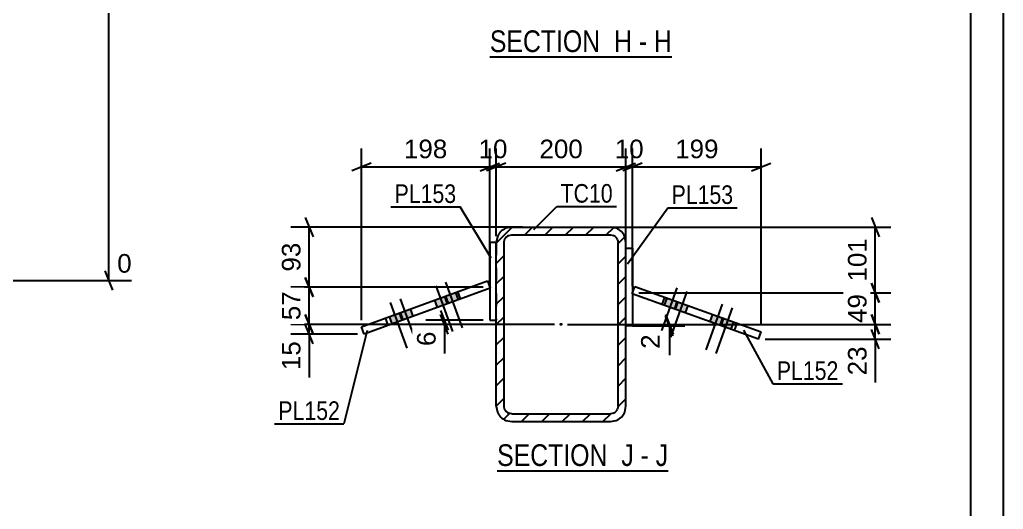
# Model space of a CAD drawing. Header units: millimetres. Extents: x -213 to 628, y -245 to 349.
# Drawn here: x 476.3 to 628, y -35.3 to 40.2 of the extents above; entities that cross this region are included whole.
import ezdxf

# ---------------------------------------------------------------- set-up
doc = ezdxf.new("R2010")
doc.units = ezdxf.units.MM
doc.linetypes.add('DXK_LINE_DOT2', pattern=[3.9198, 1.9599, -1.9599])
doc.linetypes.add('DXK_LINE_DOT3', pattern=[5.9187, 2.979, -0.9799, 0.9799, -0.9799])
doc.styles.add('Arial', font='arial.ttf', dxfattribs={"height": 0.2})
doc.styles.add('Arial Narrow', font='ARIALN.TTF', dxfattribs={"height": 0.2})

# ---------------------------------------------------------------- blocks, each defined once
blk = doc.blocks.new('Unknown-339279055-1134')
at = {"color": 5, "linetype": 'Continuous'}
for p, q in [((627.99, -244.93), (627.99, 349.07)), ((622.99, -239.93), (622.99, 344.07))]:
    blk.add_line(p, q, dxfattribs=at)
blk = doc.blocks.new('Unknown-339279055-15 - 28057')
at = {"color": 6, "linetype": 'Continuous'}
blk.add_line((549.92, -29.36), (576.29, -29.36), dxfattribs=at)
at = {"color": 0, "linetype": 'Continuous'}
for points in [[(568.03, -28.61), (568.03, -25.11), (549.92, -25.11), (549.92, -28.61)], [(571, -28.61), (571, -25.11), (569.08, -25.11), (569.08, -28.61)], [(573.32, -28.61), (573.32, -25.11), (572.05, -25.11), (572.05, -28.61)], [(576.29, -28.61), (576.29, -25.11), (574.37, -25.11), (574.37, -28.61)]]:
    blk.add_wipeout(points, dxfattribs=at)
at = {"color": 7, "linetype": 'Continuous', "style": 'Arial Narrow'}
for s, p in [('SECTION ', (549.92, -28.61)), ('J', (569.08, -28.61)), ('J', (574.37, -28.61)), ('-', (572.05, -28.61))]:
    blk.add_text(s, height=3.34, dxfattribs=at).set_placement(p)
blk = doc.blocks.new('Unknown-339279055-33 - 26535')
at = {"color": 6, "linetype": 'Continuous'}
blk.add_line((548.8, 34.47), (576.87, 34.47), dxfattribs=at)
at = {"color": 0, "linetype": 'Continuous'}
for points in [[(566.91, 35.22), (566.91, 38.72), (548.8, 38.72), (548.8, 35.22)], [(570.73, 35.22), (570.73, 38.72), (567.96, 38.72), (567.96, 35.22)], [(573.05, 35.22), (573.05, 38.72), (571.78, 38.72), (571.78, 35.22)], [(576.87, 35.22), (576.87, 38.72), (574.1, 38.72), (574.1, 35.22)]]:
    blk.add_wipeout(points, dxfattribs=at)
at = {"color": 7, "linetype": 'Continuous', "style": 'Arial Narrow'}
for s, p in [('SECTION ', (548.8, 35.22)), ('H', (567.96, 35.22)), ('H', (574.1, 35.22)), ('-', (571.78, 35.22))]:
    blk.add_text(s, height=3.34, dxfattribs=at).set_placement(p)
blk = doc.blocks.new('Part-339279055-28116 - 28057')
at = {"color": 2, "linetype": 'Continuous'}
for p, q in [((549.78, 5.85), (548.78, 5.85)), ((548.78, 5.85), (548.78, -6.15)), ((549.78, 5.83), (549.78, 5.85)), ((548.78, -6.15), (549.78, -6.15))]:
    blk.add_line(p, q, dxfattribs=at)
at = {"color": 7, "linetype": 'DXK_LINE_DOT2'}
blk.add_line((549.78, 5.85), (549.78, -6.15), dxfattribs=at)
blk = doc.blocks.new('Part-339279055-28135 - 28057')
at = {"color": 2, "linetype": 'Continuous'}
for p, q in [((570.73, -2.04), (571.14, -0.91)), ((571.14, -0.91), (590.65, -7.93)), ((590.25, -9.06), (570.73, -2.04)), ((586.52, -7.72), (586.93, -6.59)), ((590.25, -9.06), (590.65, -7.93))]:
    blk.add_line(p, q, dxfattribs=at)
at = {"color": 7, "linetype": 'DXK_LINE_DOT2'}
blk.add_line((575.35, -3.7), (575.76, -2.57), dxfattribs=at)
blk = doc.blocks.new('Part-339279055-28063 - 28057')
at = {"linetype": 'Continuous'}
h = blk.add_hatch(dxfattribs=at)
h.set_pattern_fill('', scale=0.7, style=0, pattern_type=0)
h.set_pattern_definition([(45, (549.7834, -19.3732), (-1.57154, 1.57154), [])])
h.paths.add_polyline_path([(549.78, 5.83), (549.78, -19.37), (549.97, -20.29), (550.49, -21.07), (551.26, -21.59), (552.18, -21.77), (567.38, -21.77), (568.3, -21.59), (569.08, -21.07), (569.6, -20.29), (569.78, -19.37), (569.78, 5.83), (569.6, 6.75), (569.08, 7.52), (568.3, 8.04), (567.38, 8.23), (552.18, 8.23), (551.26, 8.04), (550.49, 7.52), (549.97, 6.75)])
h.paths.add_polyline_path([(551.33, 6.68), (551.72, 6.94), (552.18, 7.03), (567.38, 7.03), (567.84, 6.94), (568.23, 6.68), (568.49, 6.29), (568.58, 5.83), (568.58, -19.37), (568.49, -19.83), (568.23, -20.22), (567.84, -20.48), (567.38, -20.57), (552.18, -20.57), (551.72, -20.48), (551.33, -20.22), (551.07, -19.83), (550.98, -19.37), (550.98, 5.83), (551.07, 6.29)])
blk.add_hatch(color=246, dxfattribs=at).paths.add_polyline_path([(559.78, -6.87, -1), (559.78, -6.67, -1)])
at = {"color": 2, "linetype": 'Continuous'}
for p, q in [((552.18, 8.23), (551.26, 8.04)), ((552.18, 8.23), (567.38, 8.23)), ((568.3, 8.04), (567.38, 8.23)), ((549.97, 6.75), (549.78, 5.83)), ((550.98, 5.83), (551.07, 6.29)), ((551.72, 6.94), (552.18, 7.03)), ((552.18, 7.03), (567.38, 7.03)), ((567.38, 7.03), (567.84, 6.94)), ((568.49, 6.29), (568.58, 5.83)), ((569.78, 5.83), (569.6, 6.75)), ((549.78, -19.37), (549.78, 5.83)), ((550.98, -19.37), (550.98, 5.83)), ((568.58, -19.37), (568.58, 5.83)), ((569.78, -19.37), (569.78, 5.83)), ((549.78, -19.37), (549.97, -20.29)), ((551.07, -19.83), (550.98, -19.37)), ((568.58, -19.37), (568.49, -19.83)), ((569.6, -20.29), (569.78, -19.37)), ((552.18, -20.57), (551.72, -20.48)), ((552.18, -20.57), (567.38, -20.57)), ((567.84, -20.48), (567.38, -20.57)), ((551.26, -21.59), (552.18, -21.77)), ((552.18, -21.77), (567.38, -21.77)), ((567.38, -21.77), (568.3, -21.59))]:
    blk.add_line(p, q, dxfattribs=at)
at = {"color": 7, "linetype": 'DXK_LINE_DOT3'}
blk.add_line((559.78, -6.77), (559.78, -6.77), dxfattribs=at)
at = {"color": 246, "linetype": 'DXK_LINE_DOT2'}
blk.add_line((559.78, -6.77), (559.78, -6.77), dxfattribs=at)
at = {"color": 246, "linetype": 'Continuous'}
blk.add_circle((559.78, -6.77), 0.1, dxfattribs=at)
at = {"color": 2, "linetype": 'Continuous'}
for centre, radius, start, end in [((552.18, 5.83), 2.4, 112.5, 157.5), ((567.38, 5.83), 2.4, 22.5, 67.5), ((552.18, 5.83), 1.2, 112.5, 157.5), ((567.38, 5.83), 1.2, 22.5, 67.5), ((552.18, -19.37), 2.4, 202.5, 247.5), ((552.18, -19.37), 1.2, 202.5, 247.5), ((567.38, -19.37), 1.2, 292.5, 337.5), ((567.38, -19.37), 2.4, 292.5, 337.5)]:
    blk.add_arc(centre, radius, start, end, dxfattribs=at)
blk = doc.blocks.new('Part-339279055-28134 - 28057')
at = {"color": 2, "linetype": 'Continuous'}
for p, q in [((528.99, -7.13), (548.42, -0.06)), ((548.83, -1.19), (529.4, -8.26)), ((548.42, -0.06), (548.83, -1.19)), ((532.66, -5.79), (533.07, -6.92)), ((529.4, -8.26), (528.99, -7.13))]:
    blk.add_line(p, q, dxfattribs=at)
at = {"color": 7, "linetype": 'DXK_LINE_DOT2'}
blk.add_line((544.28, -2.84), (543.87, -1.72), dxfattribs=at)
blk = doc.blocks.new('Part-339279055-28118 - 28057')
at = {"color": 2, "linetype": 'Continuous'}
for p, q in [((569.78, 4.98), (570.78, 4.98)), ((570.78, 4.98), (570.78, -7.02)), ((570.78, -7.02), (569.78, -7.02))]:
    blk.add_line(p, q, dxfattribs=at)
at = {"color": 7, "linetype": 'DXK_LINE_DOT2'}
blk.add_line((569.78, -7.02), (569.78, 4.98), dxfattribs=at)
blk = doc.blocks.new('Bolt-339279055-28183 - 28057')
at = {"linetype": 'Continuous'}
for points in [[(540.69, -4.15), (542.38, -3.53), (541.97, -2.41), (540.28, -3.02)], [(542.23, -3.59), (543.93, -2.97), (543.51, -1.85), (541.82, -2.46)], [(535.23, -6.14), (536.92, -5.52), (536.51, -4.39), (534.82, -5.01)], [(533.69, -6.7), (535.38, -6.08), (534.97, -4.95), (533.28, -5.57)]]:
    blk.add_hatch(color=1, dxfattribs=at).paths.add_polyline_path(points)
at = {"color": 1, "linetype": 'Continuous'}
for p, q in [((540.44, -0.83), (543.01, -7.88)), ((541.98, -0.27), (544.55, -7.32)), ((534.98, -2.82), (537.55, -9.87)), ((540.28, -3.02), (540.69, -4.15)), ((541.82, -2.46), (542.23, -3.59)), ((541.97, -2.41), (542.38, -3.53)), ((543.51, -1.85), (543.93, -2.97)), ((533.44, -3.38), (536.01, -10.43)), ((536.51, -4.39), (536.92, -5.52)), ((533.28, -5.57), (533.69, -6.7)), ((534.82, -5.01), (535.23, -6.14)), ((534.97, -4.95), (535.38, -6.08))]:
    blk.add_line(p, q, dxfattribs=at)
blk = doc.blocks.new('Bolt-339279055-28184 - 28057')
at = {"linetype": 'Continuous'}
for points in [[(575.7, -3.83), (577.4, -4.44), (577.8, -3.31), (576.11, -2.7)], [(577.25, -4.38), (578.94, -4.99), (579.35, -3.86), (577.65, -3.25)], [(582.71, -6.35), (584.41, -6.96), (584.81, -5.83), (583.12, -5.22)], [(584.26, -6.9), (585.95, -7.51), (586.36, -6.38), (584.66, -5.77)]]:
    blk.add_hatch(color=1, dxfattribs=at).paths.add_polyline_path(points)
at = {"color": 1, "linetype": 'Continuous'}
for p, q in [((577.63, -1.12), (575.1, -8.18)), ((576.11, -2.7), (575.7, -3.83)), ((579.18, -1.68), (576.64, -8.74)), ((577.65, -3.25), (577.25, -4.38)), ((577.8, -3.31), (577.4, -4.44)), ((579.35, -3.86), (578.94, -4.99)), ((584.64, -3.64), (582.11, -10.7)), ((586.19, -4.2), (583.65, -11.25)), ((583.12, -5.22), (582.71, -6.35)), ((584.66, -5.77), (584.26, -6.9)), ((584.81, -5.83), (584.41, -6.96)), ((586.36, -6.38), (585.95, -7.51))]:
    blk.add_line(p, q, dxfattribs=at)
blk = doc.blocks.new('StraightDimension-339279055-28574 - 28057')
at = {"color": 7, "linetype": 'Continuous'}
for p, q in [((548.78, -0.05), (548.78, 20.35)), ((549.78, 6.83), (549.78, 20.35)), ((547.28, 16.9), (550.28, 18.1)), ((551.28, 18.1), (548.28, 16.9)), ((548.78, 17.5), (549.78, 17.5))]:
    blk.add_line(p, q, dxfattribs=at)
at = {"color": 0}
blk.add_wipeout([(552.11, 18.25), (552.11, 22.45), (546.46, 22.45), (546.46, 18.25)], dxfattribs=at)
at = {"color": 3, "style": 'Arial'}
blk.add_text('10', height=2.865, dxfattribs=at).set_placement((547.06, 18.85))
blk = doc.blocks.new('StraightDimension-339279055-30237 - 28057')
at = {"color": 7, "linetype": 'Continuous'}
for p, q in [((541.18, -4.65), (542.38, -7.65)), ((542.38, -8.27), (541.18, -5.27)), ((547.78, -6.15), (538.93, -6.15)), ((548.78, -6.77), (538.93, -6.77)), ((541.78, -6.77), (541.78, -6.15))]:
    blk.add_line(p, q, dxfattribs=at)
at = {"color": 0}
blk.add_wipeout([(541.03, -7.3), (536.83, -7.3), (536.83, -10.72), (541.03, -10.72)], dxfattribs=at)
at = {"color": 7, "linetype": 'Continuous'}
blk.add_line((541.78, -6.77), (541.78, -11.25), dxfattribs=at)
blk.add_line((541.78, -6.77), (541.78, -11.25), dxfattribs=at)
at = {"color": 3, "style": 'Arial'}
blk.add_text('6', height=2.87, rotation=90.0002, dxfattribs=at).set_placement((540.43, -10.12))
blk = doc.blocks.new('StraightDimension-339279055-28572 - 28057')
at = {"color": 7, "linetype": 'Continuous'}
for p, q in [((569.78, 5.98), (569.78, 20.35)), ((570.78, -0.9), (570.78, 20.35)), ((568.28, 16.9), (571.28, 18.1)), ((572.28, 18.1), (569.28, 16.9)), ((569.78, 17.5), (570.78, 17.5))]:
    blk.add_line(p, q, dxfattribs=at)
at = {"color": 0}
blk.add_wipeout([(573.11, 18.25), (573.11, 22.45), (567.46, 22.45), (567.46, 18.25)], dxfattribs=at)
at = {"color": 3, "style": 'Arial'}
blk.add_text('10', height=2.865, dxfattribs=at).set_placement((568.06, 18.85))
blk = doc.blocks.new('StraightDimension-339279055-28571 - 28057')
at = {"color": 7, "linetype": 'Continuous'}
for p, q in [((570.78, -0.9), (570.78, 20.35)), ((590.65, -6.93), (590.65, 20.35)), ((572.28, 18.1), (569.28, 16.9)), ((570.78, 17.5), (590.65, 17.5)), ((589.15, 16.9), (592.15, 18.1))]:
    blk.add_line(p, q, dxfattribs=at)
at = {"color": 0}
blk.add_wipeout([(584.65, 18.25), (584.65, 22.45), (576.78, 22.45), (576.78, 18.25)], dxfattribs=at)
at = {"color": 3, "style": 'Arial'}
blk.add_text('199', height=2.865, dxfattribs=at).set_placement((577.38, 18.85))
blk = doc.blocks.new('StraightDimension-339279055-28634 - 28057')
at = {"color": 7, "linetype": 'Continuous'}
for p, q in [((520.33, -5.27), (521.53, -8.27)), ((558.78, -6.77), (518.08, -6.77)), ((521.53, -9.76), (520.33, -6.76)), ((520.93, -8.26), (520.93, -6.77)), ((528.4, -8.26), (518.08, -8.26))]:
    blk.add_line(p, q, dxfattribs=at)
at = {"color": 0}
blk.add_wipeout([(520.18, -8.78), (515.98, -8.78), (515.98, -14.43), (520.18, -14.43)], dxfattribs=at)
at = {"color": 7, "linetype": 'Continuous'}
blk.add_line((520.93, -8.26), (520.93, -14.96), dxfattribs=at)
blk.add_line((520.93, -8.26), (520.93, -14.96), dxfattribs=at)
at = {"color": 3, "style": 'Arial'}
blk.add_text('15', height=2.865, rotation=90.0002, dxfattribs=at).set_placement((519.58, -13.83))
blk = doc.blocks.new('StraightDimension-339279055-28632 - 28057')
at = {"color": 7, "linetype": 'Continuous'}
for p, q in [((520.33, 9.73), (521.53, 6.73)), ((553.84, 8.23), (518.08, 8.23)), ((520.93, -1.05), (520.93, 8.23)), ((521.53, -2.55), (520.33, 0.45)), ((547.78, -1.05), (518.08, -1.05))]:
    blk.add_line(p, q, dxfattribs=at)
at = {"color": 0}
blk.add_wipeout([(520.18, 6.41), (515.98, 6.41), (515.98, 0.77), (520.18, 0.77)], dxfattribs=at)
at = {"color": 3, "style": 'Arial'}
blk.add_text('93', height=2.865, rotation=90.0002, dxfattribs=at).set_placement((519.58, 1.37))
blk = doc.blocks.new('StraightDimension-339279055-28573 - 28057')
at = {"color": 7, "linetype": 'Continuous'}
for p, q in [((549.78, 6.83), (549.78, 20.35)), ((569.78, 5.98), (569.78, 20.35)), ((551.28, 18.1), (548.28, 16.9)), ((549.78, 17.5), (569.78, 17.5)), ((568.28, 16.9), (571.28, 18.1))]:
    blk.add_line(p, q, dxfattribs=at)
at = {"color": 0}
blk.add_wipeout([(563.72, 18.25), (563.72, 22.45), (555.85, 22.45), (555.85, 18.25)], dxfattribs=at)
at = {"color": 3, "style": 'Arial'}
blk.add_text('200', height=2.865, dxfattribs=at).set_placement((556.45, 18.85))
blk = doc.blocks.new('StraightDimension-339279055-28575 - 28057')
at = {"color": 7, "linetype": 'Continuous'}
for p, q in [((528.99, -6.13), (528.99, 20.35)), ((548.78, -0.05), (548.78, 20.35)), ((530.49, 18.1), (527.49, 16.9)), ((528.99, 17.5), (548.78, 17.5)), ((547.28, 16.9), (550.28, 18.1))]:
    blk.add_line(p, q, dxfattribs=at)
at = {"color": 0}
blk.add_wipeout([(542.82, 18.25), (542.82, 22.45), (534.95, 22.45), (534.95, 18.25)], dxfattribs=at)
at = {"color": 3, "style": 'Arial'}
blk.add_text('198', height=2.865, dxfattribs=at).set_placement((535.55, 18.85))
blk = doc.blocks.new('StraightDimension-339279055-28633 - 28057')
at = {"color": 7, "linetype": 'Continuous'}
for p, q in [((520.33, 0.45), (521.53, -2.55)), ((547.78, -1.05), (518.08, -1.05)), ((520.93, -6.77), (520.93, -1.05)), ((521.53, -8.27), (520.33, -5.27)), ((558.78, -6.77), (518.08, -6.77))]:
    blk.add_line(p, q, dxfattribs=at)
at = {"color": 0}
blk.add_wipeout([(520.18, -1.09), (515.98, -1.09), (515.98, -6.73), (520.18, -6.73)], dxfattribs=at)
at = {"color": 3, "style": 'Arial'}
blk.add_text('57', height=2.865, rotation=90.0002, dxfattribs=at).set_placement((519.58, -6.13))
blk = doc.blocks.new('StraightDimension-339279055-28690 - 28057')
at = {"color": 7, "linetype": 'Continuous'}
for p, q in [((607.64, 9.73), (608.84, 6.73)), ((567.54, 8.23), (610.64, 8.23)), ((608.24, -1.9), (608.24, 8.23)), ((608.84, -3.4), (607.64, -0.4)), ((571.78, -1.9), (610.64, -1.9))]:
    blk.add_line(p, q, dxfattribs=at)
at = {"color": 0}
blk.add_wipeout([(607.49, 7.1), (603.29, 7.1), (603.29, -0.77), (607.49, -0.77)], dxfattribs=at)
at = {"color": 3, "style": 'Arial'}
blk.add_text('101', height=2.865, rotation=90.0002, dxfattribs=at).set_placement((606.89, -0.17))
blk = doc.blocks.new('StraightDimension-339279055-28691 - 28057')
at = {"color": 7, "linetype": 'Continuous'}
for p, q in [((607.64, -0.4), (608.84, -3.4)), ((571.78, -1.9), (610.64, -1.9)), ((608.24, -6.77), (608.24, -1.9)), ((608.84, -8.27), (607.64, -5.27)), ((560.78, -6.77), (610.64, -6.77))]:
    blk.add_line(p, q, dxfattribs=at)
at = {"color": 0}
blk.add_wipeout([(607.49, -1.52), (603.29, -1.52), (603.29, -7.16), (607.49, -7.16)], dxfattribs=at)
at = {"color": 3, "style": 'Arial'}
blk.add_text('49', height=2.865, rotation=90.0002, dxfattribs=at).set_placement((606.89, -6.56))
blk = doc.blocks.new('StraightDimension-339279055-28692 - 28057')
at = {"color": 7, "linetype": 'Continuous'}
for p, q in [((607.64, -5.27), (608.84, -8.27)), ((560.78, -6.77), (610.64, -6.77)), ((608.84, -10.56), (607.64, -7.56)), ((608.24, -9.06), (608.24, -6.77)), ((591.25, -9.06), (610.64, -9.06))]:
    blk.add_line(p, q, dxfattribs=at)
at = {"color": 0}
blk.add_wipeout([(607.49, -9.58), (603.29, -9.58), (603.29, -15.23), (607.49, -15.23)], dxfattribs=at)
at = {"color": 7, "linetype": 'Continuous'}
blk.add_line((608.24, -9.06), (608.24, -15.75), dxfattribs=at)
blk.add_line((608.24, -9.06), (608.24, -15.75), dxfattribs=at)
at = {"color": 3, "style": 'Arial'}
blk.add_text('23', height=2.865, rotation=90.0002, dxfattribs=at).set_placement((606.89, -14.63))
blk = doc.blocks.new('StraightDimension-339279055-30311 - 28057')
at = {"color": 7, "linetype": 'Continuous'}
for p, q in [((575.89, -5.27), (577.09, -8.27)), ((577.09, -8.52), (575.89, -5.52)), ((570.78, -6.77), (578.89, -6.77)), ((570.78, -7.02), (578.89, -7.02)), ((576.49, -7.02), (576.49, -6.77)), ((576.49, -7.02), (576.49, -11.5)), ((576.49, -7.02), (576.49, -11.5))]:
    blk.add_line(p, q, dxfattribs=at)
at = {"color": 0}
blk.add_wipeout([(575.59, -7.73), (571.39, -7.73), (571.39, -11.15), (575.59, -11.15)], dxfattribs=at)
at = {"color": 3, "style": 'Arial'}
blk.add_text('2', height=2.87, rotation=90.0002, dxfattribs=at).set_placement((574.99, -10.55))
blk = doc.blocks.new('StraightDimension-339279055-23275 - 2113')
at = {"color": 7, "linetype": 'Continuous'}
for p, q in [((490.62, 95.1), (489.42, 98.1)), ((421.38, 96.6), (502.44, 96.6)), ((490.02, 0), (490.02, 96.6)), ((489.42, 1.5), (490.62, -1.5)), ((428.19, 0), (493.54, 0))]:
    blk.add_line(p, q, dxfattribs=at)
at = {"color": 0, "linetype": 'Continuous'}
for points in [[(503.04, 97.2), (503.04, 101.4), (490.72, 101.4), (490.72, 97.2)], [(494.14, 0.6), (494.14, 4.8), (490.72, 4.8), (490.72, 0.6)]]:
    blk.add_wipeout(points, dxfattribs=at)
at = {"color": 0}
blk.add_wipeout([(489.27, 54.46), (485.07, 54.46), (485.07, 42.14), (489.27, 42.14)], dxfattribs=at)
at = {"color": 3, "linetype": 'Continuous', "style": 'Arial'}
for s, height, p in [('15484', 2.865, (491.32, 97.8)), ('0', 2.87, (491.32, 1.2))]:
    blk.add_text(s, height=height, dxfattribs=at).set_placement(p)
at = {"color": 3, "style": 'Arial'}
blk.add_text('15484', height=2.865, rotation=90.0002, dxfattribs=at).set_placement((488.67, 42.74))
blk = doc.blocks.new('Mark-339279055-28800 - 28057')
at = {"color": 0}
blk.add_wipeout([(525.68, -21.51), (525.68, -18.51), (516.18, -18.51), (516.18, -21.51)], dxfattribs=at)
blk.add_wipeout([(525.68, -21.51), (525.68, -18.51), (516.18, -18.51), (516.18, -21.51)], dxfattribs=at)
at = {"color": 30, "linetype": 'Continuous'}
for p in [(529.88, -7.71), (515.58, -22.11)]:
    blk.add_line(p, (526.28, -22.11), dxfattribs=at)
at = {"color": 3, "style": 'Arial Narrow'}
blk.add_text('PL152', height=2.863, dxfattribs=at).set_placement((516.18, -21.51))
blk = doc.blocks.new('Mark-339279055-28803 - 28057')
at = {"color": 0}
blk.add_wipeout([(602.57, -15.34), (602.57, -12.34), (593.06, -12.34), (593.06, -15.34)], dxfattribs=at)
blk.add_wipeout([(602.57, -15.34), (602.57, -12.34), (593.06, -12.34), (593.06, -15.34)], dxfattribs=at)
at = {"color": 30, "linetype": 'Continuous'}
for p, q in [((587.94, -7.68), (592.46, -15.94)), ((592.46, -15.94), (603.17, -15.94))]:
    blk.add_line(p, q, dxfattribs=at)
at = {"color": 3, "style": 'Arial Narrow'}
blk.add_text('PL152', height=2.863, dxfattribs=at).set_placement((593.06, -15.34))
blk = doc.blocks.new('Mark-339279055-28794 - 28057')
at = {"color": 0}
blk.add_wipeout([(543.61, 11.95), (543.61, 14.95), (534.11, 14.95), (534.11, 11.95)], dxfattribs=at)
blk.add_wipeout([(543.61, 11.95), (543.61, 14.95), (534.11, 14.95), (534.11, 11.95)], dxfattribs=at)
at = {"color": 30, "linetype": 'Continuous'}
for p in [(533.51, 11.35), (549.01, 3.42)]:
    blk.add_line(p, (544.21, 11.35), dxfattribs=at)
at = {"color": 3, "style": 'Arial Narrow'}
blk.add_text('PL153', height=2.863, dxfattribs=at).set_placement((534.11, 11.95))
blk = doc.blocks.new('Mark-339279055-28791 - 28057')
at = {"color": 0}
blk.add_wipeout([(567.74, 12), (567.74, 15), (559.71, 15), (559.71, 12)], dxfattribs=at)
blk.add_wipeout([(567.74, 12), (567.74, 15), (559.71, 15), (559.71, 12)], dxfattribs=at)
at = {"color": 30, "linetype": 'Continuous'}
for p, q in [((555.57, 7.87), (559.11, 11.4)), ((559.11, 11.4), (568.34, 11.4))]:
    blk.add_line(p, q, dxfattribs=at)
at = {"color": 3, "style": 'Arial Narrow'}
blk.add_text('TC10', height=2.863, dxfattribs=at).set_placement((559.71, 12))
blk = doc.blocks.new('Mark-339279055-28797 - 28057')
at = {"color": 0}
blk.add_wipeout([(586.34, 11.8), (586.34, 14.8), (576.83, 14.8), (576.83, 11.8)], dxfattribs=at)
blk.add_wipeout([(586.34, 11.8), (586.34, 14.8), (576.83, 14.8), (576.83, 11.8)], dxfattribs=at)
at = {"color": 30, "linetype": 'Continuous'}
for p, q in [((570.01, 2.55), (576.23, 11.2)), ((576.23, 11.2), (586.94, 11.2))]:
    blk.add_line(p, q, dxfattribs=at)
at = {"color": 3, "style": 'Arial Narrow'}
blk.add_text('PL153', height=2.863, dxfattribs=at).set_placement((576.83, 11.8))

msp = doc.modelspace()

# ---------------------------------------------------------------- block references
for name in ['Unknown-339279055-1134', 'Part-339279055-28063 - 28057', 'Part-339279055-28116 - 28057', 'Part-339279055-28118 - 28057', 'Part-339279055-28134 - 28057', 'Bolt-339279055-28183 - 28057', 'Part-339279055-28135 - 28057', 'Bolt-339279055-28184 - 28057']:
    msp.add_blockref(name, (0, 0))

# ---------------------------------------------------------------- next in the draw order: block references
for name in ['StraightDimension-339279055-23275 - 2113', 'Unknown-339279055-33 - 26535', 'StraightDimension-339279055-28574 - 28057', 'StraightDimension-339279055-28572 - 28057', 'StraightDimension-339279055-30237 - 28057', 'Unknown-339279055-15 - 28057']:
    msp.add_blockref(name, (0, 0))

# ---------------------------------------------------------------- next in the draw order: block references
for name in ['StraightDimension-339279055-28571 - 28057', 'StraightDimension-339279055-28632 - 28057', 'StraightDimension-339279055-28634 - 28057']:
    msp.add_blockref(name, (0, 0))

# ---------------------------------------------------------------- next in the draw order: block references
msp.add_blockref('StraightDimension-339279055-28573 - 28057', (0, 0))

# ---------------------------------------------------------------- next in the draw order: block references
for name in ['StraightDimension-339279055-28575 - 28057', 'StraightDimension-339279055-28690 - 28057']:
    msp.add_blockref(name, (0, 0))

# ---------------------------------------------------------------- next in the draw order: block references
for name in ['Mark-339279055-28794 - 28057', 'Mark-339279055-28791 - 28057', 'Mark-339279055-28797 - 28057', 'StraightDimension-339279055-28633 - 28057', 'StraightDimension-339279055-28691 - 28057']:
    msp.add_blockref(name, (0, 0))

# ---------------------------------------------------------------- next in the draw order: block references
for name in ['StraightDimension-339279055-28692 - 28057', 'Mark-339279055-28800 - 28057']:
    msp.add_blockref(name, (0, 0))

# ---------------------------------------------------------------- next in the draw order: block references
for name in ['StraightDimension-339279055-30311 - 28057', 'Mark-339279055-28803 - 28057']:
    msp.add_blockref(name, (0, 0))

doc.saveas('drawing.dxf')
